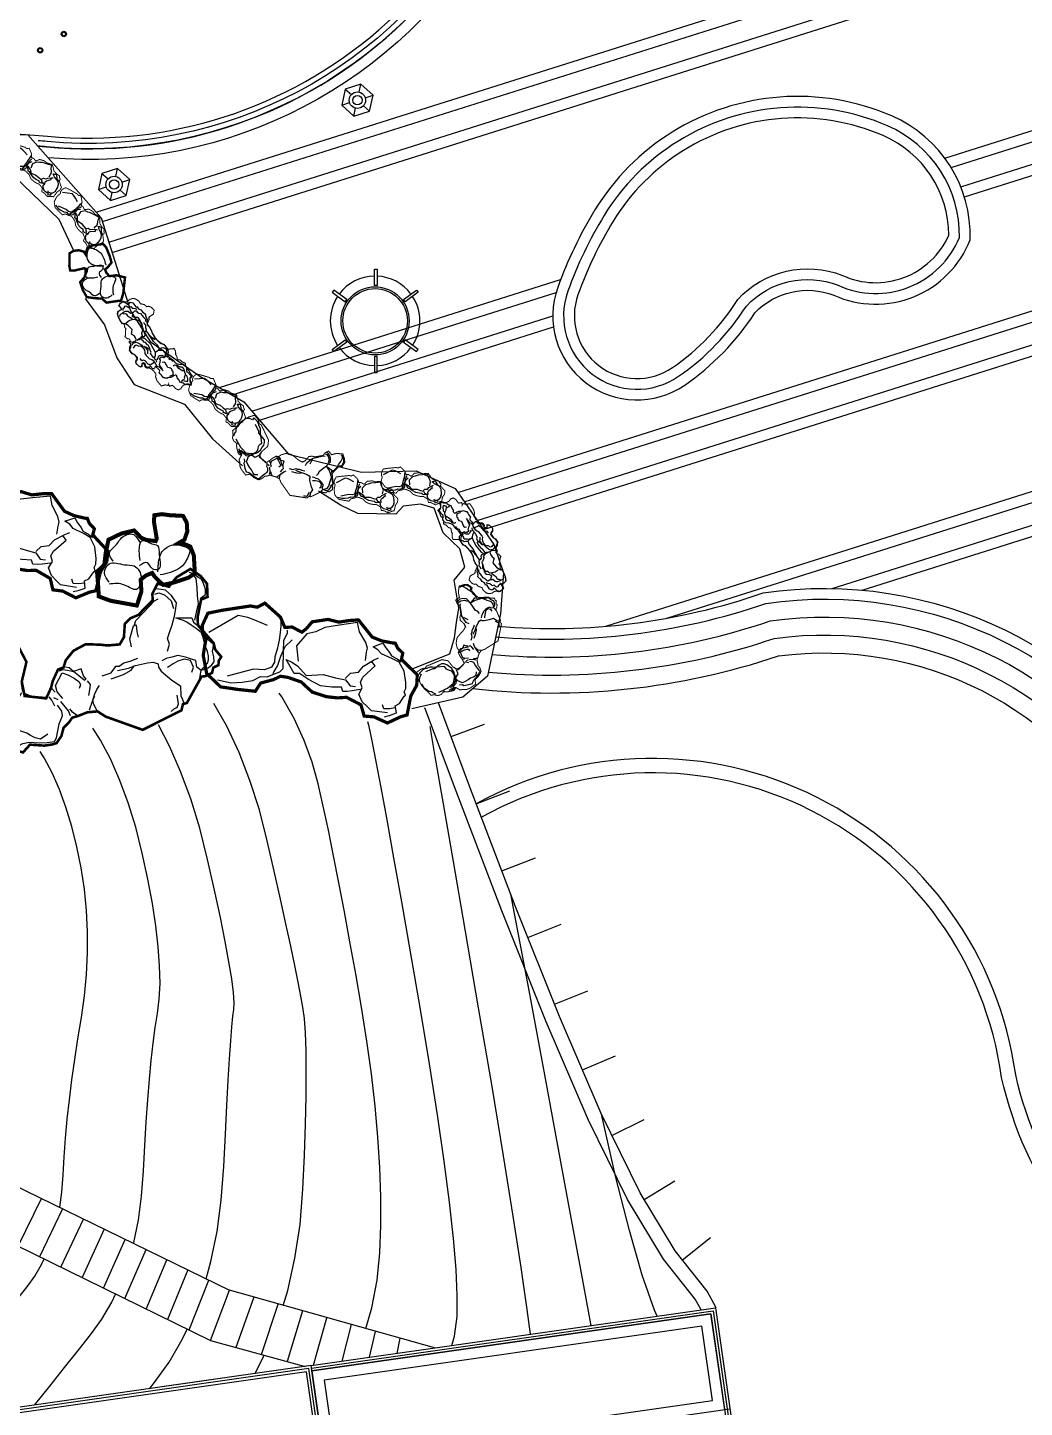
# Model space of a CAD drawing. Extents: x 351134 to 737836, y 2693212 to 3319468.
# Drawn here: x 557830 to 585652, y 2821894 to 2860390 of the extents above; entities that cross this region are included whole.
import ezdxf

# ---------------------------------------------------------------- set-up
doc = ezdxf.new("R2010")
doc.units = 0
doc.linetypes.add('0', pattern=[1, 1])
for name, color, linetype in [('00景观层', 10, 'CONTINUOUS'), ('01佛教小品', 2, 'CONTINUOUS'), ('01小品', 2, 'CONTINUOUS'), ('DGX', 8, 'CONTINUOUS'), ('地类界', 2, '0'), ('房屋2', 8, '0'), ('石头', 4, 'CONTINUOUS')]:
    doc.layers.add(name, color=color, linetype=linetype)
doc.linetypes.add('FENCELINE2', pattern='A,6.35,-2.54,[132,ltypeshp.shx,S=2.54,R=0,X=-2.54,Y=0],-2.54,25.4', length=36.83)

# ---------------------------------------------------------------- blocks, each defined once
blk = doc.blocks.new('A$C3C1B16A1')
at = {"layer": '石头', "linetype": 'Continuous', "const_width": 90}
blk.add_lwpolyline([(1427, 1117), (1342, 1033), (1237, 844), (1279, 802), (1658, 718), (1784, 655), (1742, 487), (1658, 340), (1532, 67), (1363, 46), (1174, 109), (1027, 235), (1006, 382), (943, 277), (837, 172), (627, 172), (248, 298), (206, 466), (227, 802), (269, 1054), (501, 1159), (606, 1180), (606, 1327), (564, 1475), (311, 1559), (59, 1769), (375, 2273), (564, 2483), (816, 2399), (1090, 2315), (1174, 2105), (1406, 1979), (1658, 1811), (1679, 1496), (1637, 1201)], close=True, dxfattribs=at)
at = {"layer": '石头', "linetype": 'Continuous'}
for points in [[(774, 2147), (1006, 2168), (1153, 2000), (1006, 1685), (901, 1496), (585, 1454), (396, 1643), (585, 1853), (732, 2168)], [(1174, 1895), (1384, 1895), (1490, 1685), (1574, 1559), (1553, 1243), (1427, 1201), (1321, 1180)], [(964, 1327), (1174, 1264), (1363, 1117), (1216, 949), (1132, 844), (922, 886), (627, 1033), (690, 1138), (858, 1201), (858, 1391)], [(585, 1054), (880, 886), (985, 760), (1006, 487), (922, 340), (774, 214), (648, 298), (543, 424), (480, 571), (501, 1033)]]:
    blk.add_spline(points, degree=3, dxfattribs=at)
blk = doc.blocks.new('石6')
at = {"layer": '石头', "linetype": 'Continuous'}
for p, q in [((-651, 590), (-719, 577)), ((-719, 577), (-719, 543)), ((-719, 543), (-719, 509)), ((-712, 529), (-664, 529)), ((-664, 529), (-610, 522)), ((-603, 597), (-651, 590)), ((-637, 563), (-494, 522)), ((-610, 522), (-603, 482)), ((-494, 522), (-460, 482)), ((-821, 393), (-841, 366)), ((-814, 434), (-828, 427)), ((-828, 427), (-821, 393)), ((-760, 495), (-814, 434)), ((-719, 509), (-760, 495)), ((-460, 482), (-419, 427)), ((-419, 427), (-399, 352)), ((-841, 366), (-848, 312)), ((-848, 312), (-848, 203)), ((-399, 352), (-440, 298)), ((-440, 298), (-433, 243)), ((-419, 312), (-344, 312)), ((-331, 264), (-378, 277)), ((-344, 312), (-296, 312)), ((-296, 203), (-331, 264)), ((-296, 312), (-256, 305)), ((-256, 305), (-249, 264)), ((-249, 264), (-160, 250)), ((-848, 203), (-814, 114)), ((-460, 203), (-589, 114)), ((-426, 148), (-480, 101)), ((-433, 243), (-460, 203)), ((-351, 148), (-426, 148)), ((-296, 189), (-351, 148)), ((-208, 169), (-296, 203)), ((-99, 121), (-208, 169)), ((-160, 250), (-58, 223)), ((-58, 223), (44, 148)), ((44, 148), (119, 80)), ((-800, 80), (-835, 114)), ((-814, 114), (-760, 73)), ((-753, 46), (-800, 80)), ((-760, 73), (-664, 12)), ((-739, 12), (-753, 46)), ((-712, -35), (-739, 12)), ((-664, 12), (-637, -29)), ((-583, 60), (-630, 46)), ((-589, 114), (-562, 67)), ((-480, 101), (-583, 60)), ((-508, 51), (-528, -24)), ((58, 107), (-99, 121)), ((126, 5), (58, 107)), ((119, 80), (167, 73)), ((173, -35), (126, 5)), ((167, 73), (221, -69)), ((262, 10), (235, -146)), ((296, 37), (262, 10)), ((364, 51), (296, 37)), ((310, -24), (350, 24)), ((350, 24), (364, 44)), ((419, 65), (364, 51)), ((480, 51), (419, 65)), ((555, 78), (480, 51)), ((534, -24), (786, 3)), ((657, 78), (555, 78)), ((759, 71), (657, 78)), ((882, 24), (759, 71)), ((-692, -83), (-712, -35)), ((-651, -76), (-692, -83)), ((-596, -63), (-651, -76)), ((-637, -29), (-596, -63)), ((-528, -24), (-542, -58)), ((-542, -58), (-535, -112)), ((-535, -112), (-494, -221)), ((105, -180), (112, -37)), ((221, -69), (173, -35)), ((214, -187), (269, -105)), ((269, -105), (310, -24)), ((316, -112), (282, -187)), ((330, -58), (316, -112)), ((364, -17), (330, -58)), ((364, -17), (439, -3)), ((439, -3), (534, -24)), ((-494, -221), (-487, -309)), ((-4, -275), (105, -180)), ((139, -241), (214, -187)), ((214, -248), (173, -309)), ((235, -146), (214, -248)), ((255, -255), (235, -323)), ((282, -187), (255, -255)), ((-487, -309), (-317, -309)), ((-317, -309), (-181, -309)), ((-181, -309), (-92, -282)), ((-92, -282), (-4, -275)), ((173, -309), (167, -337)), ((221, -384), (214, -432)), ((235, -323), (221, -384)), ((344, -405), (453, -473)), ((453, -473), (514, -507)), ((514, -507), (602, -541)), ((602, -541), (895, -425))]:
    blk.add_line(p, q, dxfattribs=at)
at = {"layer": '石头', "const_width": 30}
blk.add_lwpolyline([(-964, 257), (-944, 352), (-875, 441), (-814, 611), (-753, 618), (-622, 657), (-507, 582), (-418, 561), (-404, 453), (-282, 364), (-200, 357), (-98, 330), (25, 269), (59, 228), (113, 160), (229, 99), (297, 78), (365, 99), (488, 113), (549, 181), (706, 140), (862, 92), (971, -49), (978, -223), (929, -371), (952, -413), (945, -498), (876, -603), (740, -610), (665, -610), (474, -610), (413, -589), (338, -616), (215, -467), (188, -365), (120, -358), (38, -297), (-9, -324), (-71, -378), (-221, -378), (-316, -338), (-418, -338), (-500, -331), (-547, -249), (-602, -154), (-684, -106), (-779, -72), (-806, -66), (-820, -18), (-861, 36), (-840, 91)], close=True, dxfattribs=at)
blk = doc.blocks.new('石5')
at = {"layer": '石头', "linetype": 'Continuous'}
for p, q in [((535, 972), (426, 945)), ((603, 1013), (535, 972)), ((637, 1047), (603, 1013)), ((739, 1013), (637, 1047)), ((882, 952), (739, 1013)), ((263, 870), (256, 823)), ((256, 823), (276, 659)), ((338, 911), (263, 870)), ((426, 945), (338, 911)), ((365, 816), (426, 897)), ((426, 897), (487, 904)), ((487, 904), (549, 897)), ((549, 897), (596, 884)), ((596, 884), (685, 884)), ((685, 884), (780, 877)), ((780, 877), (876, 857)), ((876, 857), (910, 802)), ((896, 911), (882, 952)), ((978, 870), (896, 911)), ((910, 802), (951, 748)), ((1141, 802), (1025, 775)), ((1148, 870), (1114, 850)), ((1168, 843), (1141, 802)), ((1216, 877), (1148, 870)), ((1311, 836), (1168, 843)), ((1271, 877), (1216, 877)), ((276, 659), (269, 557)), ((944, 646), (916, 619)), ((964, 647), (937, 579)), ((957, 727), (944, 700)), ((964, 680), (944, 646)), ((951, 748), (957, 727)), ((985, 734), (964, 707)), ((964, 707), (964, 680)), ((998, 688), (964, 647)), ((1087, 729), (978, 613)), ((1025, 775), (985, 734)), ((1039, 729), (998, 688)), ((1100, 763), (1039, 729)), ((1107, 729), (1087, 729)), ((1236, 797), (1100, 763)), ((1230, 743), (1107, 729)), ((1318, 756), (1230, 743)), ((1393, 749), (1318, 756)), ((1468, 736), (1393, 749)), ((1591, 722), (1468, 736)), ((1700, 722), (1754, 627)), ((99, 503), (174, 483)), ((174, 483), (215, 455)), ((181, 530), (222, 483)), ((222, 483), (344, 408)), ((269, 557), (297, 510)), ((297, 510), (365, 462)), ((392, 483), (446, 428)), ((828, 578), (807, 455)), ((862, 591), (828, 578)), ((916, 619), (862, 591)), ((923, 532), (903, 471)), ((937, 579), (923, 532)), ((978, 613), (937, 552)), ((937, 552), (937, 464)), ((1754, 627), (1761, 593)), ((1761, 593), (1822, 539)), ((1822, 539), (1863, 450)), ((-99, 379), (-31, 318)), ((-4, 393), (-4, 284)), ((331, 367), (419, 313)), ((378, 401), (433, 394)), ((440, 326), (501, 292)), ((446, 428), (487, 401)), ((522, 418), (692, 460)), ((692, 460), (781, 453)), ((781, 453), (808, 426)), ((808, 426), (842, 358)), ((903, 471), (903, 423)), ((903, 423), (903, 341)), ((903, 341), (930, 267)), ((937, 464), (944, 409)), ((944, 409), (978, 362)), ((978, 362), (1018, 321)), ((1018, 321), (1039, 280)), ((1863, 450), (1890, 389)), ((1890, 389), (1870, 253)), ((-31, 318), (-4, 270)), ((-4, 270), (-11, 223)), ((-4, 196), (-11, 141)), ((-4, 284), (-4, 250)), ((-4, 250), (-4, 196)), ((57, 236), (71, 148)), ((188, 149), (188, 197)), ((419, 313), (460, 251)), ((446, 170), (433, 88)), ((460, 251), (446, 170)), ((930, 267), (964, 178)), ((964, 178), (1012, 110)), ((1039, 280), (1046, 246)), ((1046, 246), (1046, 185)), ((1046, 185), (1243, 83)), ((-936, 59), (-963, 38)), ((-963, 38), (-963, -9)), ((-909, 106), (-936, 59)), ((-11, 141), (-24, 87)), ((71, 148), (78, 107)), ((78, 107), (125, 80)), ((166, 87), (146, 66)), ((146, 66), (187, 39)), ((166, 87), (241, 59)), ((187, 39), (241, -29)), ((215, 122), (188, 149)), ((283, 102), (215, 122)), ((241, 59), (309, 32)), ((241, -29), (316, 32)), ((365, 88), (283, 102)), ((309, 32), (384, 39)), ((316, 32), (377, 5)), ((433, 88), (365, 88)), ((377, 5), (418, 12)), ((384, 39), (439, 53)), ((439, 53), (473, 80)), ((1012, 110), (1080, 69)), ((1080, 69), (1155, 69)), ((1155, 69), (1332, 83)), ((1243, 83), (1291, 56)), ((1291, 56), (1352, 8)), ((1332, 83), (1373, 56)), ((1352, 8), (1407, -26)), ((1373, 56), (1591, 15)), ((1747, 8), (1836, 56)), ((1774, -53), (1747, 8)), ((1836, 56), (1870, 103)), ((1870, 103), (1890, 144)), ((-991, -71), (-1011, -43)), ((-957, -105), (-991, -71)), ((-963, -9), (-916, -98)), ((-916, -213), (-957, -105)), ((-248, -125), (-316, -200)), ((-167, -145), (-276, -213)), ((-126, -30), (-248, -125)), ((-105, -98), (-126, -166)), ((-17, -30), (-105, -98)), ((1407, -26), (1522, -53)), ((1522, -53), (1570, -74)), ((1570, -74), (1631, -80)), ((1631, -80), (1679, -74)), ((1679, -74), (1774, -53)), ((-800, -241), (-916, -213)), ((-650, -302), (-800, -241)), ((-603, -336), (-650, -302)), ((-344, -268), (-466, -343)), ((-276, -213), (-344, -268)), ((-269, -295), (-344, -356)), ((-316, -200), (-330, -261)), ((-207, -254), (-269, -295)), ((-167, -200), (-207, -254)), ((-133, -186), (-167, -200)), ((-126, -166), (-133, -186)), ((-1101, -473), (-1155, -514)), ((-1087, -460), (-1128, -562)), ((-1105, -346), (-1087, -460)), ((-1087, -460), (-1026, -480)), ((-1026, -480), (-992, -548)), ((-992, -405), (-992, -467)), ((-992, -467), (-931, -528)), ((-856, -521), (-794, -473)), ((-794, -473), (-754, -426)), ((-754, -426), (-720, -385)), ((-720, -385), (-706, -365)), ((-713, -494), (-658, -460)), ((-658, -460), (-617, -419)), ((-589, -370), (-603, -336)), ((-528, -370), (-589, -370)), ((-466, -343), (-528, -370)), ((-229, -460), (-182, -541)), ((-112, -536), (-92, -441)), ((-1183, -562), (-1196, -603)), ((-1196, -603), (-1176, -657)), ((-1155, -514), (-1183, -562)), ((-1128, -562), (-1128, -603)), ((-1128, -603), (-1115, -643)), ((-992, -548), (-951, -548)), ((-951, -548), (-863, -548)), ((-931, -528), (-856, -521)), ((-863, -548), (-774, -535)), ((-774, -535), (-713, -494)), ((-645, -548), (-638, -630)), ((-638, -630), (-597, -684)), ((-236, -643), (-270, -589)), ((-182, -541), (-175, -698)), ((-1141, -753), (-1223, -713)), ((-1176, -657), (-1142, -711)), ((-1142, -711), (-1135, -739)), ((-1121, -808), (-1141, -753)), ((-1121, -793), (-1135, -739)), ((-1040, -827), (-1121, -793)), ((-1115, -643), (-1087, -691)), ((-1087, -691), (-1040, -745)), ((-1040, -745), (-992, -820)), ((-597, -684), (-597, -759)), ((-597, -759), (-597, -854)), ((-202, -718), (-236, -643)), ((-182, -766), (-236, -888)), ((-175, -698), (-202, -718)), ((-182, -711), (-182, -766)), ((-924, -909), (-1040, -827)), ((-992, -820), (-951, -875)), ((-951, -875), (-876, -902)), ((-863, -949), (-924, -909)), ((-876, -902), (-808, -922)), ((-822, -963), (-863, -949)), ((-808, -922), (-747, -936)), ((-747, -936), (-706, -943)), ((-706, -943), (-651, -943)), ((-611, -943), (-706, -977)), ((-651, -943), (-611, -943)), ((-597, -854), (-590, -956)), ((-590, -956), (-577, -1045)), ((-236, -888), (-311, -1051)), ((-829, -990), (-815, -1099)), ((-788, -1004), (-822, -963)), ((-815, -1099), (-808, -1181)), ((-706, -977), (-788, -1004)), ((-577, -1045), (-563, -1113)), ((-563, -1113), (-481, -1174)), ((-495, -1113), (-549, -1038)), ((-399, -1154), (-495, -1113)), ((-311, -1051), (-345, -1085)), ((-808, -1249), (-849, -1310)), ((-808, -1181), (-767, -1269)), ((-767, -1269), (-733, -1358)), ((-481, -1174), (-393, -1208)), ((-331, -1154), (-399, -1154)), ((-393, -1208), (-345, -1201)), ((-345, -1201), (-284, -1188)), ((-291, -1126), (-331, -1154)), ((-849, -1310), (-829, -1371)), ((-829, -1371), (-788, -1426)), ((-788, -1426), (-747, -1466)), ((-733, -1358), (-686, -1453)), ((-747, -1466), (-706, -1473)), ((-706, -1473), (-645, -1494)), ((-686, -1453), (-638, -1487)), ((-645, -1494), (-590, -1494))]:
    blk.add_line(p, q, dxfattribs=at)
at = {"layer": '石头', "const_width": 30}
blk.add_lwpolyline([(-262, -1121), (-282, -1253), (-418, -1260), (-467, -1393), (-589, -1537), (-728, -1497), (-827, -1436), (-882, -1293), (-821, -1238), (-849, -1030), (-882, -946), (-1121, -808), (-1163, -742), (-1257, -685), (-1244, -631), (-1257, -583), (-1210, -536), (-1216, -474), (-1155, -413), (-1114, -393), (-1051, -48), (-1012, -22), (-1019, 53), (-665, 413), (-208, 406), (-99, 379), (10, 427), (99, 503), (157, 543), (173, 603), (214, 685), (207, 787), (234, 882), (275, 912), (359, 955), (520, 998), (569, 1110), (780, 1117), (869, 1096), (971, 1028), (1046, 1001), (1100, 879), (1196, 919), (1339, 865), (1441, 811), (1448, 777), (1574, 811), (1666, 790), (1740, 715), (1836, 661), (1848, 552), (1884, 442), (1904, 307), (1897, 178), (1884, 47), (1823, -118), (1674, -127), (1587, -108), (1570, -74), (1482, -111), (1180, -56), (999, -23), (869, 100), (847, 334), (762, 482), (515, 428), (501, 292), (508, 214), (493, 66), (440, 24), (442, -66), (393, -199), (283, -316), (123, -365), (38, -384), (-92, -441), (-112, -536), (-72, -686), (-112, -768), (-187, -836), (-291, -1051), (-262, -1121)], close=True, dxfattribs=at)
blk = doc.blocks.new('gergerg')
at = {"layer": '00景观层', "color": 250, "const_width": 100, "elevation": 0}
blk.add_lwpolyline([(1456201, 2311142), (1455928, 2311227), (1455612, 2311253), (1455569, 2311479), (1455589, 2311589), (1455439, 2311749), (1455279, 2311839), (1455139, 2311819), (1455069, 2311929), (1455229, 2312069), (1455319, 2312129), (1455479, 2312269), (1455534, 2312408), (1455570, 2312595), (1455490, 2312857), (1455579, 2313110), (1455853, 2313205), (1456087, 2313185), (1456258, 2313205), (1456355, 2313382), (1456369, 2313444), (1456515, 2313433), (1456587, 2313377), (1456536, 2313483), (1456606, 2313562), (1456747, 2313648), (1456935, 2313992), (1457570, 2313945), (1457923, 2313789), (1458096, 2313571), (1458327, 2313557), (1458452, 2313529), (1458542, 2313566), (1458648, 2313559), (1458822, 2313615), (1458951, 2313658), (1459040, 2313798), (1459161, 2313853), (1459367, 2313830), (1459409, 2313729), (1459563, 2313757), (1459628, 2313828), (1459631, 2313917), (1459589, 2313979), (1459499, 2314069), (1459569, 2314189), (1459789, 2314229), (1459969, 2314249), (1460199, 2314189), (1460309, 2314009), (1460289, 2313869), (1460399, 2313759), (1460719, 2313759), (1460869, 2313799), (1461079, 2313849), (1461349, 2313799), (1461569, 2313669), (1461639, 2313489), (1461749, 2313329), (1461979, 2313329), (1461959, 2313189), (1462017, 2313127), (1462017, 2313127), (1462085, 2313127), (1462178, 2313133), (1462315, 2313245), (1462594, 2313257), (1462650, 2313140), (1462749, 2313034), (1462858, 2312927), (1462985, 2312810), (1463030, 2312687), (1463157, 2312687), (1463265, 2312672), (1463339, 2312579), (1463442, 2312530), (1463511, 2312535), (1463629, 2312539), (1463669, 2312599), (1463979, 2312529), (1464139, 2312499), (1464329, 2312429), (1464479, 2312359), (1464599, 2312269), (1464689, 2312129), (1464709, 2311939), (1464619, 2311759), (1464669, 2311689), (1464789, 2311669), (1465069, 2311659), (1465159, 2311449), (1465099, 2311339), (1465079, 2311199), (1465069, 2311099), (1464919, 2311019), (1464822, 2310896), (1464787, 2310756), (1464780, 2310539), (1464632, 2310259), (1464429, 2310119), (1464058, 2310042), (1463799, 2310105), (1463498, 2309902), (1463203, 2309874), (1463105, 2309713), (1462867, 2309608), (1462496, 2309587), (1462265, 2309902), (1462349, 2310392), (1462180, 2310553), (1462029, 2310909), (1461959, 2310969), (1461819, 2310969), (1461619, 2310979), (1461459, 2311029), (1461189, 2311129), (1460969, 2311229), (1460819, 2311279), (1460589, 2311349), (1460369, 2311349), (1460259, 2311309), (1460059, 2311289), (1459819, 2311249), (1459629, 2311189), (1459429, 2311149), (1459149, 2311209), (1458943, 2311139), (1458614, 2310722), (1458373, 2310791), (1458201, 2310928), (1458107, 2311027), (1457991, 2311023), (1457844, 2311097), (1457747, 2311166), (1457624, 2311182), (1457465, 2311054), (1457299, 2311043), (1457167, 2311035), (1456931, 2310915), (1456796, 2311008), (1456769, 2311079), (1456579, 2311089), (1456449, 2311169), (1456341, 2311176), (1456171, 2311117)], dxfattribs=at)
at = {"layer": '00景观层', "color": 250}
blk.add_lwpolyline([(1456605, 2311073), (1456331, 2311340, 0.3713949), (1456185, 2311349, -0.254514), (1456010, 2311323, 0.1084894), (1455889, 2311339, -0.1084894), (1455686, 2311365, -0.5122153), (1455642, 2311518, 0.1986585), (1455355, 2311752, 0.0431955), (1455227, 2311778, -0.8400875), (1455216, 2311983, 0.1280811), (1455498, 2312285, -0.4482539), (1455615, 2312313, 0.1005322), (1455985, 2312479, 0.0562248), (1456359, 2312410, -0.1486816), (1456563, 2312332, 0.5937566), (1456794, 2312433, -0.0566769), (1456873, 2312765, 0.0475555), (1456886, 2312816, 0.2635448), (1457068, 2313134, 0.0687372), (1457338, 2313324, 0.0366568), (1457978, 2313269, 0.3376056), (1458122, 2313089, 0.0332162), (1458643, 2313111, -0.1515589), (1458567, 2313377, -0.3257312), (1458618, 2313444, -0.1492797), (1458889, 2313442, -0.0784856), (1459047, 2313698, -0.3319446), (1459262, 2313746, 0.0099395), (1459482, 2313653), (1459672, 2313718), (1459698, 2313871), (1459469, 2314077), (1459711, 2314229), (1459885, 2314239, -0.3191407), (1460228, 2314082), (1460253, 2313882), (1460530, 2313801), (1460799, 2313787), (1460986, 2313881), (1461388, 2313834), (1461510, 2313550, 0.4477972), (1461912, 2313358), (1461941, 2313228), (1461712, 2313074, 0.065249), (1461611, 2312706), (1461752, 2312667), (1461892, 2312628, 0.1886486), (1462328, 2312671), (1462429, 2312509), (1462594, 2312316), (1462809, 2312314), (1463124, 2312322), (1463482, 2312432), (1463608, 2312590), (1463967, 2312539, -0.062162), (1464630, 2312276, -0.2386873), (1464678, 2311841, -0.1190424), (1464627, 2311764), (1464742, 2311687), (1465047, 2311679), (1465111, 2311458), (1465110, 2311223), (1464904, 2311046), (1464501, 2310978), (1464568, 2310690), (1464340, 2310550), (1463882, 2310618), (1463811, 2310517), (1463594, 2310569), (1463363, 2310468), (1463137, 2310485), (1462773, 2310421), (1462646, 2310550), (1462340, 2310654), (1462169, 2310862), (1461951, 2310989), (1461650, 2310991), (1461276, 2311092), (1461056, 2311208), (1460621, 2311310), (1460130, 2311319), (1459785, 2311261), (1459628, 2311185), (1459590, 2311134), (1458964, 2311204), (1458734, 2311395), (1458709, 2311600), (1458322, 2311603), (1457961, 2311532), (1457480, 2311558), (1457171, 2311342), (1456951, 2311101)], format="xyb", close=True, dxfattribs=at)
for points in [[(1458866, 2312936), (1459006, 2312970), (1458985, 2313085), (1459022, 2313297), (1459043, 2313435), (1459134, 2313392), (1459242, 2313459), (1459677, 2313457), (1459838, 2313555), (1459873, 2313684), (1460149, 2313652)], [(1456007, 2312329), (1455967, 2312295), (1455924, 2312235), (1455956, 2312158), (1455935, 2312059), (1455916, 2311973), (1455950, 2311920), (1456032, 2311850), (1456078, 2311797), (1456110, 2311731), (1456152, 2311628), (1456212, 2311585), (1456297, 2311553), (1456393, 2311496), (1456547, 2311534), (1456615, 2311604), (1456976, 2311683), (1457338, 2311667)], [(1457070, 2312776), (1457041, 2312729), (1457009, 2312643), (1456965, 2312559), (1456953, 2312409), (1457027, 2312391), (1457095, 2312298), (1457181, 2312278), (1457256, 2312272)], [(1457222, 2312311), (1457292, 2312255), (1457427, 2312219), (1457541, 2312235), (1457739, 2312370), (1458230, 2312256), (1458357, 2312283), (1458457, 2312438)], [(1461243, 2313430), (1461335, 2313166), (1461313, 2313024), (1461070, 2312940), (1460955, 2312775), (1460585, 2312783), (1460423, 2312817), (1460257, 2312922), (1460161, 2313012), (1459948, 2313050), (1459763, 2313044), (1459515, 2313032), (1459322, 2312935), (1459062, 2312894), (1458880, 2312939), (1458779, 2312957), (1458557, 2313006), (1458346, 2312897), (1457837, 2312900)], [(1457998, 2312837), (1457998, 2312837), (1457998, 2312837), (1458295, 2312785), (1458481, 2312759), (1458594, 2312605), (1458589, 2312544), (1458750, 2312367), (1458812, 2312372), (1458889, 2312304), (1458884, 2312120), (1458807, 2312054), (1458688, 2311981), (1458637, 2311728), (1458490, 2311678), (1458398, 2311696)], [(1458953, 2312597), (1459011, 2312418), (1459092, 2312278), (1459104, 2312164), (1459025, 2312078), (1458956, 2311981), (1458775, 2311913), (1458687, 2311837), (1458651, 2311768)], [(1458722, 2311692), (1458845, 2311505), (1458930, 2311381), (1458993, 2311304), (1459125, 2311283), (1459276, 2311374), (1459392, 2311416), (1459467, 2311575), (1459534, 2311651), (1459593, 2311739), (1459532, 2311878), (1459547, 2312072), (1459571, 2312244), (1459382, 2312454), (1459246, 2312691), (1459060, 2312675), (1458844, 2312805)], [(1459256, 2312666), (1459341, 2312690), (1459494, 2312678), (1459798, 2312623), (1459861, 2312505), (1460102, 2312434), (1460307, 2312496), (1460535, 2312541), (1460535, 2312541), (1460681, 2312604)], [(1461531, 2313316), (1461576, 2313240), (1461613, 2313053), (1461543, 2312945), (1461516, 2312865), (1461335, 2312787), (1461135, 2312731), (1460936, 2312685), (1460771, 2312678), (1460662, 2312604), (1460477, 2312598), (1460171, 2312633), (1460146, 2312706), (1460010, 2312810), (1459984, 2312863)], [(1460142, 2312347), (1460384, 2312276), (1460535, 2312244), (1460579, 2312281), (1460865, 2312259), (1460934, 2312346), (1461168, 2312317), (1461414, 2312308), (1461456, 2312448), (1461464, 2312550)], [(1461583, 2312670), (1461550, 2312412), (1461509, 2312292), (1461526, 2312116), (1461576, 2311969), (1461678, 2311950), (1461746, 2311904), (1461901, 2311622)], [(1464269, 2312312), (1464367, 2312170), (1464371, 2312060), (1464324, 2311930), (1464196, 2311855), (1464128, 2311763), (1464051, 2311720), (1463823, 2311762), (1463735, 2311733), (1463635, 2311704), (1463313, 2311605)], [(1455830, 2312155), (1455789, 2312108), (1455669, 2312030), (1455602, 2311972), (1455549, 2311939), (1455594, 2311873), (1455664, 2311804), (1455722, 2311737), (1455808, 2311718), (1455903, 2311647), (1455977, 2311629), (1456053, 2311636), (1456105, 2311657)], [(1456444, 2311470), (1456632, 2311368), (1456791, 2311348), (1456865, 2311389), (1456983, 2311518), (1457181, 2311607), (1457296, 2311604), (1457466, 2311736), (1457495, 2311861), (1457520, 2311906)], [(1457783, 2311654), (1457856, 2311623), (1457945, 2311629), (1458010, 2311661), (1458098, 2311667), (1458199, 2311734), (1458324, 2311739)], [(1459532, 2311986), (1459502, 2311876), (1459402, 2311771), (1459334, 2311694), (1459221, 2311569), (1459022, 2311647), (1458969, 2311616), (1458842, 2311589), (1458821, 2311741), (1458685, 2311767)], [(1459559, 2312218), (1459915, 2312127), (1460419, 2312025), (1461135, 2312056), (1461524, 2312238)], [(1459582, 2311717), (1459888, 2311630), (1460415, 2311651), (1461328, 2311491), (1461638, 2311466)], [(1460450, 2311461), (1460742, 2311512), (1460928, 2311498), (1461142, 2311518)], [(1461515, 2312107), (1461373, 2311995), (1461347, 2311935), (1461409, 2311807), (1461587, 2311721), (1461633, 2311522), (1461645, 2311408), (1461840, 2311280), (1462013, 2311123), (1462127, 2311134), (1462329, 2311087)], [(1463431, 2312297), (1463391, 2311950), (1463269, 2311682), (1463156, 2311496), (1463081, 2311465), (1462943, 2311427), (1462811, 2311292), (1462483, 2311318), (1462309, 2311429), (1462192, 2311487), (1462071, 2311509), (1461872, 2311610)], [(1462090, 2311483), (1462152, 2311429), (1462293, 2311336), (1462386, 2311262), (1462484, 2311254), (1462678, 2311206), (1462907, 2311172), (1463073, 2311191), (1463252, 2311375), (1463399, 2311477)], [(1463399, 2311477), (1463482, 2311446), (1463580, 2311304), (1463683, 2311211), (1463674, 2310943), (1463620, 2310886), (1463545, 2310856), (1463447, 2310851), (1463273, 2310816), (1463133, 2310742), (1462756, 2310760), (1462451, 2310759), (1462278, 2310902)], [(1464466, 2311704), (1464588, 2311579), (1464579, 2311465), (1464615, 2311297), (1464575, 2311201), (1464473, 2311160), (1464305, 2311124), (1464224, 2310933), (1464142, 2310939), (1463974, 2310903), (1463812, 2310735), (1463648, 2310748)], [(1464334, 2311890), (1464334, 2311890), (1464334, 2311890), (1464298, 2311671), (1464258, 2311576), (1464168, 2311484), (1464096, 2311407), (1463814, 2311380), (1463778, 2311350), (1463774, 2311301), (1463765, 2311186), (1463662, 2311128)]]:
    blk.add_lwpolyline(points, dxfattribs=at)

msp = doc.modelspace()

# ---------------------------------------------------------------- linework, layer by layer
at = {"layer": '00景观层', "color": 250, "linetype": 'Continuous'}
for p, q in [((567085, 2858588), (567135, 2858815)), ((567085, 2858588), (567135, 2858815)), ((566696, 2858676), (566867, 2858519)), ((566696, 2858676), (566867, 2858519)), ((567254, 2858434), (567475, 2858504)), ((567254, 2858434), (567475, 2858504)), ((566596, 2858226), (566817, 2858296)), ((566596, 2858226), (566817, 2858296)), ((566936, 2857915), (566986, 2858141)), ((566936, 2857915), (566986, 2858141)), ((567205, 2858210), (567375, 2858054)), ((567205, 2858210), (567375, 2858054)), ((560293, 2856236), (560343, 2856463)), ((560293, 2856236), (560343, 2856463)), ((559904, 2856324), (560075, 2856167)), ((559904, 2856324), (560075, 2856167)), ((560462, 2856082), (560683, 2856152)), ((560462, 2856082), (560683, 2856152)), ((559805, 2855874), (560025, 2855944)), ((559805, 2855874), (560025, 2855944)), ((560145, 2855563), (560194, 2855789)), ((560145, 2855563), (560194, 2855789)), ((560413, 2855858), (560584, 2855702)), ((560413, 2855858), (560584, 2855702))]:
    msp.add_line(p, q, dxfattribs=at)
at = {"layer": '00景观层', "color": 1, "linetype": '0'}
for p, q in [((569648, 2840608, -189528), (570585, 2840959, -189528)), ((569648, 2840608, -189528), (570585, 2840959, -189528)), ((569648, 2840608, -189528), (570585, 2840959, -189528)), ((569648, 2840608, -189528), (570585, 2840959, -189528)), ((570353, 2838737, -189528), (571287, 2839094, -189528)), ((570353, 2838737, -189528), (571287, 2839094, -189528)), ((570353, 2838737, -189528), (571287, 2839094, -189528)), ((570353, 2838737, -189528), (571287, 2839094, -189528)), ((571068, 2836868, -189528), (572002, 2837226, -189528)), ((571068, 2836868, -189528), (572002, 2837226, -189528)), ((571068, 2836868, -189528), (572002, 2837226, -189528)), ((571068, 2836868, -189528), (572002, 2837226, -189528)), ((571795, 2835005, -189528), (572724, 2835376, -189528)), ((571795, 2835005, -189528), (572724, 2835376, -189528)), ((571795, 2835005, -189528), (572724, 2835376, -189528)), ((571795, 2835005, -189528), (572724, 2835376, -189528)), ((572537, 2833148, -189528), (573465, 2833519, -189528)), ((572537, 2833148, -189528), (573465, 2833519, -189528)), ((572537, 2833148, -189528), (573465, 2833519, -189528)), ((572537, 2833148, -189528), (573465, 2833519, -189528)), ((573319, 2831308, -189528), (574237, 2831703, -189528)), ((573319, 2831308, -189528), (574237, 2831703, -189528)), ((574140, 2829484, -189528), (575038, 2829924, -189528)), ((574140, 2829484, -189528), (575038, 2829924, -189528)), ((575037, 2827697, -189528), (575892, 2828215, -189528)), ((575037, 2827697, -189528), (575892, 2828215, -189528)), ((576105, 2826009, -189528), (576887, 2826633, -189528)), ((576105, 2826009, -189528), (576887, 2826633, -189528))]:
    msp.add_line(p, q, dxfattribs=at)
at = {"layer": '00景观层', "color": 5, "linetype": 'Continuous', "flags": 128}
msp.add_lwpolyline([(556413, 2857422, -0.03152), (558388, 2857362, 0.427757), (571879, 2869071, -0.757242), (584661, 2872023, 0.631619), (595988, 2872412)], format="xyb", dxfattribs=at)
msp.add_lwpolyline([(556413, 2857422, -0.03152), (558388, 2857362, 0.427757), (571879, 2869071, -0.757242), (584661, 2872023, 0.631619), (595988, 2872412)], format="xyb", dxfattribs=at)
at = {"layer": '00景观层', "linetype": 'Continuous', "elevation": 9598, "flags": 128}
msp.add_lwpolyline([(558115, 2857084, -0.003987), (558360, 2857063, 0.427757), (572179, 2869057, -0.757242), (584397, 2871878, 0.641585), (596287, 2872444)], format="xyb", dxfattribs=at)
msp.add_lwpolyline([(558115, 2857084, -0.003987), (558360, 2857063, 0.427757), (572179, 2869057, -0.757242), (584397, 2871878, 0.641585), (596287, 2872444)], format="xyb", dxfattribs=at)
at = {"layer": '00景观层', "color": 7, "flags": 128}
for points in [[(602030, 2823466), (608706, 2829980), (608986, 2829694), (616795, 2837313), (616543, 2837572), (617209, 2842928), (617337, 2842973), (615897, 2846988), (616999, 2847363), (616957, 2847447, 0.029328), (611765, 2865164, 0.18445), (603073, 2872937, 0.122199), (596287, 2872444, -0.20777), (592390, 2868717), (593840, 2864132), (584878, 2861298), (582955, 2867379), (570572, 2863463, -0.296393), (558360, 2857063, 0.003987), (558115, 2857084)], [(602030, 2823466), (608706, 2829980), (608986, 2829694), (616795, 2837313), (616543, 2837572), (617209, 2842928), (617337, 2842973), (615897, 2846988), (616999, 2847363), (616957, 2847447, 0.029328), (611765, 2865164, 0.18445), (603073, 2872937, 0.122199), (596287, 2872444, -0.20777), (592390, 2868717), (593840, 2864132), (584878, 2861298), (582955, 2867379), (570572, 2863463, -0.296393), (558360, 2857063, 0.003987), (558115, 2857084)], [(617349, 2842819), (617529, 2842883), (616090, 2846895), (617208, 2847275), (617100, 2847498, 0.029317), (611903, 2865224, 0.184836), (603113, 2873082, 0.123687), (596175, 2872565, -0.216099), (592203, 2868810), (593652, 2864230), (584976, 2861486), (583053, 2867567), (570470, 2863588, -0.29768), (558374, 2857213, 0.003987), (558127, 2857234)], [(617349, 2842819), (617529, 2842883), (616090, 2846895), (617208, 2847275), (617100, 2847498, 0.029317), (611903, 2865224, 0.184836), (603113, 2873082, 0.123687), (596175, 2872565, -0.216099), (592203, 2868810), (593652, 2864230), (584976, 2861486), (583053, 2867567), (570470, 2863588, -0.29768), (558374, 2857213, 0.003987), (558127, 2857234)]]:
    msp.add_lwpolyline(points, format="xyb", dxfattribs=at)
at = {"layer": '00景观层', "color": 8, "linetype": 'Continuous', "flags": 128}
for points in [[(601948, 2823805), (608712, 2830404), (608991, 2830118), (616371, 2837318), (616227, 2837466), (616934, 2843148), (616953, 2843154), (615511, 2847174), (616625, 2847552, 0.029015), (611490, 2865044, 0.18366), (602993, 2872646, 0.119144), (596511, 2872201, -0.191924), (592755, 2868538), (594211, 2863935), (584677, 2860919), (582752, 2867007), (570775, 2863212, -0.292375), (558404, 2856758)], [(601948, 2823805), (608712, 2830404), (608991, 2830118), (616371, 2837318), (616227, 2837466), (616934, 2843148), (616953, 2843154), (615511, 2847174), (616625, 2847552, 0.029015), (611490, 2865044, 0.18366), (602993, 2872646, 0.119144), (596511, 2872201, -0.191924), (592755, 2868538), (594211, 2863935), (584677, 2860919), (582752, 2867007), (570775, 2863212, -0.292375), (558404, 2856758)], [(570955, 2843689, 0.104737), (578364, 2844618, -0.687201), (588957, 2825880, -0.687201)], [(570955, 2843689, 0.104737), (578364, 2844618, -0.687201), (588957, 2825880, -0.687201)], [(570789, 2842901, 0.105038), (578553, 2843837, -0.693647), (588172, 2826191, -0.693647)], [(570789, 2842901, 0.105038), (578553, 2843837, -0.693647), (588172, 2826191, -0.693647)], [(570686, 2842408, 0.105184), (578669, 2843348, -0.690331), (587824, 2826553, -0.690331)], [(570686, 2842408, 0.105184), (578669, 2843348, -0.690331), (587824, 2826553, -0.690331)], [(606507, 2818734, 0.366421), (598261, 2823286, -0.433307), (585015, 2831101, 0.527743), (570498, 2838359)]]:
    msp.add_lwpolyline(points, format="xyb", dxfattribs=at)
at = {"layer": '00景观层', "color": 250, "linetype": 'Continuous', "flags": 128}
for points in [[(583429, 2856749), (611222, 2865539)], [(583429, 2856749), (611222, 2865539)], [(583604, 2856490), (611370, 2865271)], [(583604, 2856490), (611370, 2865271)], [(583878, 2855947), (611606, 2864717)], [(583878, 2855947), (611606, 2864717)], [(583978, 2855664), (611707, 2864434)], [(583978, 2855664), (611707, 2864434)], [(559748, 2855238), (584044, 2862922)], [(559748, 2855238), (584044, 2862922)], [(559920, 2854978), (584134, 2862636)], [(559920, 2854978), (584134, 2862636)], [(560100, 2854405), (584315, 2862064)], [(560100, 2854405), (584315, 2862064)], [(560191, 2854119), (584405, 2861778)], [(560191, 2854119), (584405, 2861778)], [(569840, 2847417), (612867, 2861025)], [(569840, 2847417), (612867, 2861025)], [(570018, 2847159), (612960, 2860740)], [(570018, 2847159), (612960, 2860740)], [(570376, 2846643), (613144, 2860169)], [(570376, 2846643), (613144, 2860169)], [(570555, 2846385), (613236, 2859883)], [(570555, 2846385), (613236, 2859883)], [(573968, 2843688), (614291, 2856441)], [(573968, 2843688), (614291, 2856441)], [(575674, 2843913), (614375, 2856153)], [(575674, 2843913), (614375, 2856153)], [(580282, 2844741), (614543, 2855577)], [(580282, 2844741), (614543, 2855577)], [(581128, 2844694), (614625, 2855288)], [(581128, 2844694), (614625, 2855288)], [(563186, 2850347), (572708, 2853358)], [(563186, 2850347), (572708, 2853358)], [(563536, 2850143), (572583, 2853004)], [(563536, 2850143), (572583, 2853004)], [(564089, 2849689), (572490, 2852345)], [(564089, 2849689), (572490, 2852345)], [(564300, 2849441), (572510, 2852037)], [(564300, 2849441), (572510, 2852037)]]:
    msp.add_lwpolyline(points, dxfattribs=at)
at = {"layer": '00景观层', "color": 11, "linetype": 'Continuous', "flags": 128}
for points in [[(567475, 2858504), (567135, 2858815), (566696, 2858676), (566596, 2858226), (566936, 2857915), (567375, 2858054)], [(567475, 2858504), (567135, 2858815), (566696, 2858676), (566596, 2858226), (566936, 2857915), (567375, 2858054)], [(560683, 2856152), (560343, 2856463), (559904, 2856324), (559805, 2855874), (560145, 2855563), (560584, 2855702)], [(560683, 2856152), (560343, 2856463), (559904, 2856324), (559805, 2855874), (560145, 2855563), (560584, 2855702)]]:
    msp.add_lwpolyline(points, close=True, dxfattribs=at)
at = {"layer": '00景观层', "color": 250, "linetype": 'Continuous', "flags": 128}
msp.add_lwpolyline([(584138, 2854471, 0.308176), (581947, 2857926, 0.245808), (575816, 2857470, 0.116692), (573664, 2855303, 0.051398), (572627, 2853141, 0.728464), (576170, 2850414, 0.099282), (578128, 2852434, -0.302051), (580337, 2852923, 0.428562)], format="xyb", close=True, dxfattribs=at)
msp.add_lwpolyline([(584138, 2854471, 0.308176), (581947, 2857926, 0.245808), (575816, 2857470, 0.116692), (573664, 2855303, 0.051398), (572627, 2853141, 0.728464), (576170, 2850414, 0.099282), (578128, 2852434, -0.302051), (580337, 2852923, 0.428562)], format="xyb", close=True, dxfattribs=at)
at = {"layer": '00景观层', "color": 2, "linetype": '0'}
msp.add_lwpolyline([(583840, 2854533, 0.303898), (581828, 2857651, 0.245808), (575975, 2857215, 0.116692), (573920, 2855147, 0.051398), (572910, 2853039, 0.728464), (576000, 2850661, 0.100311), (577891, 2852620, -0.306623), (580453, 2853200, 0.42345), (583840, 2854533, 0.399372)], format="xyb", dxfattribs=at)
msp.add_lwpolyline([(583840, 2854533, 0.303898), (581828, 2857651, 0.245808), (575975, 2857215, 0.116692), (573920, 2855147, 0.051398), (572910, 2853039, 0.728464), (576000, 2850661, 0.100311), (577891, 2852620, -0.306623), (580453, 2853200, 0.42345), (583840, 2854533, 0.399372)], format="xyb", dxfattribs=at)
at = {"layer": '00景观层', "color": 8, "linetype": 'Continuous', "flags": 128}
msp.add_lwpolyline([(583540, 2854596, 0.298695), (581709, 2857375, 0.245808), (576133, 2856960, 0.116692), (574176, 2854990, 0.051398), (573192, 2852938, 0.728464), (575830, 2850908, 0.101342), (577653, 2852804, -0.310517), (580570, 2853476, 0.416941)], format="xyb", close=True, dxfattribs=at)
msp.add_lwpolyline([(583540, 2854596, 0.298695), (581709, 2857375, 0.245808), (576133, 2856960, 0.116692), (574176, 2854990, 0.051398), (573192, 2852938, 0.728464), (575830, 2850908, 0.101342), (577653, 2852804, -0.310517), (580570, 2853476, 0.416941)], format="xyb", close=True, dxfattribs=at)
at = {"layer": '00景观层', "color": 7, "flags": 128}
for points in [[(543967, 2848714), (545336, 2851222), (548108, 2853585), (549723, 2855491), (554775, 2857447), (557836, 2857401), (559888, 2855080), (560704, 2852488), (561253, 2851635), (562634, 2850669), (563863, 2849952), (565110, 2848492), (567147, 2847986), (568677, 2848021), (569760, 2847532), (570843, 2845969), (571109, 2845180), (571028, 2844033), (570662, 2842295), (569979, 2841707), (568552, 2841380)], [(543967, 2848714), (545336, 2851222), (548108, 2853585), (549723, 2855491), (554775, 2857447), (557836, 2857401), (559888, 2855080), (560704, 2852488), (561253, 2851635), (562634, 2850669), (563863, 2849952), (565110, 2848492), (567147, 2847986), (568677, 2848021), (569760, 2847532), (570843, 2845969), (571109, 2845180), (571028, 2844033), (570662, 2842295), (569979, 2841707), (568552, 2841380)], [(559113, 2854180), (558711, 2855033), (557464, 2856233), (556727, 2856478), (555696, 2856331), (555067, 2855984), (553912, 2855889), (553185, 2855738), (552890, 2855673)], [(559113, 2854180), (558711, 2855033), (557464, 2856233), (556727, 2856478), (555696, 2856331), (555067, 2855984), (553912, 2855889), (553185, 2855738), (552890, 2855673)], [(565745, 2823061), (577031, 2824674), (579535, 2807152), (584831, 2807909)], [(566743, 2816082), (565767, 2822913), (576904, 2824504), (579408, 2806982)], [(577286, 2821831), (576904, 2824504), (565767, 2822913), (566149, 2820240), (577434, 2821853)], [(566743, 2816082), (565745, 2823061), (532038, 2818244)], [(566594, 2816061), (565618, 2822891), (532059, 2818096)], [(565767, 2822913), (565745, 2823061)]]:
    msp.add_lwpolyline(points, dxfattribs=at)
at = {"layer": '00景观层', "color": 8, "linetype": 'Continuous'}
for points in [[(567510, 2853649), (567587, 2853649), (567587, 2853199), (567510, 2853199)], [(567510, 2853649), (567587, 2853649), (567587, 2853199), (567510, 2853199)], [(566373, 2853068), (566328, 2853005), (566692, 2852742), (566737, 2852805)], [(566373, 2853068), (566328, 2853005), (566692, 2852742), (566737, 2852805)], [(568685, 2853068), (568731, 2853005), (568367, 2852742), (568321, 2852805)], [(568685, 2853068), (568731, 2853005), (568367, 2852742), (568321, 2852805)], [(566373, 2851349), (566328, 2851412), (566692, 2851675), (566737, 2851612)], [(566373, 2851349), (566328, 2851412), (566692, 2851675), (566737, 2851612)], [(568685, 2851349), (568731, 2851412), (568367, 2851675), (568321, 2851612)], [(568685, 2851349), (568731, 2851412), (568367, 2851675), (568321, 2851612)], [(567510, 2850768), (567587, 2850768), (567587, 2851217), (567510, 2851217)], [(567510, 2850768), (567587, 2850768), (567587, 2851217), (567510, 2851217)]]:
    msp.add_lwpolyline(points, close=True, dxfattribs=at)
at = {"layer": '00景观层', "color": 8, "linetype": 'Continuous', "flags": 128}
for points in [[(559439, 2852834), (559980, 2852101), (560321, 2851174), (560801, 2850432), (562211, 2849886), (562994, 2848917), (563830, 2848164)], [(559439, 2852834), (559980, 2852101), (560321, 2851174), (560801, 2850432), (562211, 2849886), (562994, 2848917), (563830, 2848164)], [(568519, 2842478), (569614, 2842921), (569745, 2843368), (569801, 2843792), (569862, 2844190), (569737, 2844970), (570036, 2845338), (569897, 2845851), (569431, 2846291), (569176, 2846982), (568796, 2847096), (568309, 2847040), (568107, 2846816), (567051, 2846834), (566563, 2847063), (565945, 2847459)], [(568519, 2842478), (569614, 2842921), (569745, 2843368), (569801, 2843792), (569862, 2844190), (569737, 2844970), (570036, 2845338), (569897, 2845851), (569431, 2846291), (569176, 2846982), (568796, 2847096), (568309, 2847040), (568107, 2846816), (567051, 2846834), (566563, 2847063), (565945, 2847459)]]:
    msp.add_lwpolyline(points, dxfattribs=at)
at = {"layer": '00景观层', "linetype": 'Continuous', "flags": 128}
for points in [[(570893, 2843394, 0.10486), (578435, 2844325, -0.695912), (588536, 2825848, -0.695912)], [(570893, 2843394, 0.10486), (578435, 2844325, -0.695912), (588536, 2825848, -0.695912)], [(570260, 2841949, 0.109429), (578784, 2842859, -0.685799), (587491, 2826934, -0.685799)], [(570260, 2841949, 0.109429), (578784, 2842859, -0.685799), (587491, 2826934, -0.685799)], [(606912, 2818792, 0.370406), (598165, 2823675, -0.433321), (585409, 2831172, 0.525419), (570353, 2838737)]]:
    msp.add_lwpolyline(points, format="xyb", dxfattribs=at)
at = {"layer": '00景观层', "color": 8, "linetype": 'Continuous', "elevation": 7907, "flags": 128}
msp.add_lwpolyline([(576628, 2824616), (576464, 2824918), (575576, 2826031), (574573, 2827691), (573480, 2829924), (572306, 2832648), (571069, 2835744), (569791, 2839086), (568921, 2841410)], dxfattribs=at)
msp.add_lwpolyline([(576628, 2824616), (576464, 2824918), (575576, 2826031), (574573, 2827691), (573480, 2829924), (572306, 2832648), (571069, 2835744), (569791, 2839086), (568921, 2841410)], dxfattribs=at)
at = {"layer": '00景观层', "color": 1, "linetype": '0', "elevation": 7907}
for points in [[(576799, 2825140), (575905, 2826260), (574925, 2827883), (573843, 2830091), (572675, 2832802), (571442, 2835889), (570165, 2839228), (569295, 2841550)], [(577051, 2824677), (576799, 2825140), (575905, 2826260), (574925, 2827883), (573843, 2830091), (572675, 2832802), (571442, 2835889), (570165, 2839228), (569295, 2841550)], [(576799, 2825140), (575905, 2826260), (574925, 2827883), (573843, 2830091), (572675, 2832802), (571442, 2835889), (570165, 2839228), (569295, 2841550)], [(577051, 2824677), (576799, 2825140), (575905, 2826260), (574925, 2827883), (573843, 2830091), (572675, 2832802), (571442, 2835889), (570165, 2839228), (569295, 2841550)]]:
    msp.add_lwpolyline(points, dxfattribs=at)
at = {"layer": '00景观层', "color": 8, "linetype": '0'}
for points, elevation in [([(554721, 2829424), (563469, 2825161)], 19792), ([(553992, 2828142), (562931, 2823763)], 19815), ([(557567, 2826390), (558220, 2827719)], 18192), ([(558803, 2827435), (558163, 2826098)], 17903), ([(558759, 2825807), (559386, 2827150)], 17652), ([(559969, 2826866), (559355, 2825515)], 17364), ([(559951, 2825223), (560553, 2826582)], 17111), ([(560547, 2824931), (561136, 2826298)], 16840), ([(561143, 2824639), (561719, 2826013)], 16570), ([(562302, 2825729), (561739, 2824347)], 16285), ([(562335, 2824055), (562885, 2825445)], 16029), ([(562931, 2823763), (563469, 2825161)], 15759), ([(569186, 2823553), (563469, 2825161)], 10526), ([(564147, 2824970), (563645, 2823567)], 15419), ([(564358, 2823371), (564826, 2824779)], 15103), ([(565504, 2824588), (565072, 2823175)], 14767), ([(565811, 2823071), (566183, 2824398)], 14448), ([(566861, 2824207), (566601, 2823183)], 14114), ([(562931, 2823763), (565577, 2823037)], 15759), ([(567375, 2823294), (567540, 2824016)], 13792), ([(568218, 2823825), (568133, 2823402)], 13462)]:
    msp.add_lwpolyline(points, dxfattribs=dict(at, elevation=elevation))
at = {"layer": '00景观层', "color": 31, "linetype": 'FENCELINE2', "ltscale": 150, "flags": 128}
for points in [[(565756, 2822987), (576967, 2824589), (579471, 2807067), (584842, 2807835)], [(566669, 2816071), (565682, 2822976), (532049, 2818170)]]:
    msp.add_lwpolyline(points, dxfattribs=at)
at = {"layer": '00景观层', "color": 250, "linetype": 'Continuous', "flags": 128}
msp.add_lwpolyline([(576946, 2822086), (576649, 2824165), (566106, 2822658), (566403, 2820579)], close=True, dxfattribs=at)
at = {"layer": '00景观层', "color": 1, "flags": 128}
msp.add_lwpolyline([(565745, 2823061), (522436, 2816872)], dxfattribs=at)
at = {"layer": '00景观层', "color": 1, "linetype": '0'}
for centre, radius in [((558841, 2860211, -197015), 75), ((558841, 2860211, -197015), 75), ((558841, 2860211, -197015), 50), ((558841, 2860211, -197015), 50), ((558181, 2859758, -197015), 75), ((558181, 2859758, -197015), 75), ((558181, 2859758, -197015), 50), ((558181, 2859758, -197015), 50)]:
    msp.add_circle(centre, radius, dxfattribs=at)
at = {"layer": '00景观层', "color": 2, "linetype": '0'}
for centre, radius in [((558841, 2860211, -197015), 75), ((558841, 2860211, -197015), 75), ((558841, 2860211, -197015), 50), ((558841, 2860211, -197015), 50), ((558181, 2859758, -197015), 75), ((558181, 2859758, -197015), 75), ((558181, 2859758, -197015), 50), ((558181, 2859758, -197015), 50)]:
    msp.add_circle(centre, radius, dxfattribs=at)
at = {"layer": '00景观层', "color": 250, "linetype": 'Continuous'}
for centre, radius in [((567036, 2858365), 229), ((567036, 2858365), 229), ((567036, 2858365), 131), ((567036, 2858365), 131), ((560244, 2856013), 229), ((560244, 2856013), 229), ((560244, 2856013), 131), ((560244, 2856013), 131)]:
    msp.add_circle(centre, radius, dxfattribs=at)
at = {"layer": '00景观层', "color": 8, "linetype": 'Continuous'}
for radius in [950, 950, 900, 900]:
    msp.add_circle((567529, 2852208), radius, dxfattribs=at)
for start, end in [(90.889, 143.2609), (90.889, 143.2609), (36.7391, 87.3323), (36.7391, 87.3323), (146.8176, 213.1824), (146.8176, 213.1824), (326.8176, 33.1824), (326.8176, 33.1824), (216.7391, 269.111), (216.7391, 269.111), (272.6677, 323.2609), (272.6677, 323.2609)]:
    msp.add_arc((567529, 2852208), 1250, start, end, dxfattribs=at)
at = {"layer": '01佛教小品', "color": 2, "linetype": '0'}
for centre, radius in [((558841, 2860211, -197015), 75), ((558841, 2860211, -197015), 50), ((558181, 2859758, -197015), 75), ((558181, 2859758, -197015), 50)]:
    msp.add_circle(centre, radius, dxfattribs=at)
at = {"layer": '01小品', "color": 2, "linetype": '0'}
for centre, radius in [((558841, 2860211, -197015), 75), ((558841, 2860211, -197015), 50), ((558181, 2859758, -197015), 75), ((558181, 2859758, -197015), 50)]:
    msp.add_circle(centre, radius, dxfattribs=at)
at = {"layer": 'DGX', "color": 8, "linetype": 'Continuous'}
for points, elevation in [([(567267, 2824092), (567438, 2824671), (567589, 2825440), (567664, 2826203), (567687, 2826974), (567686, 2827769), (567659, 2828589), (567608, 2829434), (567531, 2830303), (567429, 2831197), (567302, 2832115), (567150, 2833057), (566988, 2833990), (566828, 2834880), (566672, 2835725), (566519, 2836527), (566370, 2837285), (566224, 2837999), (566081, 2838669), (565942, 2839295), (565775, 2839900), (565550, 2840505), (565266, 2841111), (564924, 2841717), (564856, 2841820)], 390000), ([(564961, 2824741), (565089, 2825155), (565293, 2826057), (565434, 2826998), (565512, 2827979), (565554, 2828934), (565584, 2829798), (565602, 2830570), (565609, 2831251), (565603, 2831841), (565586, 2832340), (565557, 2832747), (565516, 2833063), (565460, 2833372), (565384, 2833759), (565289, 2834223), (565174, 2834764), (565040, 2835382), (564886, 2836078), (564713, 2836851), (564521, 2837701), (564298, 2838568), (564035, 2839389), (563731, 2840166), (563387, 2840898), (563030, 2841534)], 391000), ([(569674, 2823623), (569745, 2823883), (569815, 2824427), (569821, 2825013), (569788, 2825741), (569717, 2826608), (569607, 2827616), (569459, 2828764), (569272, 2830053), (569047, 2831482), (568784, 2833051), (568515, 2834608), (568272, 2836000), (568055, 2837227), (567864, 2838290), (567700, 2839187), (567561, 2839919), (567449, 2840487), (567363, 2840889), (567322, 2841018)], 389000), ([(560787, 2826472), (560793, 2826492), (560921, 2827122), (561012, 2827791), (561065, 2828498), (561101, 2829203), (561141, 2829863), (561185, 2830478), (561232, 2831049), (561283, 2831575), (561337, 2832057), (561395, 2832494), (561457, 2832887), (561506, 2833281), (561526, 2833722), (561516, 2834210), (561478, 2834745), (561410, 2835328), (561313, 2835957), (561186, 2836634), (561031, 2837357), (560848, 2838081), (560641, 2838757), (560408, 2839387), (560151, 2839970), (559868, 2840506), (559655, 2840845)], 393000), ([(562811, 2825482), (562948, 2825969), (563117, 2826799), (563236, 2827680), (563306, 2828612), (563351, 2829518), (563392, 2830321), (563431, 2831023), (563467, 2831622), (563500, 2832120), (563531, 2832515), (563559, 2832808), (563584, 2832998), (563594, 2833186), (563575, 2833469), (563527, 2833848), (563450, 2834323), (563344, 2834893), (563210, 2835560), (563047, 2836322), (562855, 2837179), (562634, 2838056), (562383, 2838877), (562101, 2839640), (561789, 2840346), (561479, 2840934)], 392000), ([(571862, 2823935), (571774, 2824627), (571606, 2825799), (571386, 2827226), (571115, 2828910), (570793, 2830849), (570418, 2833045), (570042, 2835226), (569715, 2837121), (569438, 2838730), (569209, 2840053), (569064, 2840892)], 388000), ([(558730, 2827479), (558787, 2827902), (558823, 2828385), (558852, 2828888), (558891, 2829404), (558939, 2829933), (558997, 2830475), (559066, 2831031), (559144, 2831599), (559232, 2832181), (559330, 2832775), (559418, 2833376), (559477, 2833975), (559506, 2834572), (559505, 2835168), (559475, 2835762), (559415, 2836354), (559325, 2836945), (559206, 2837535), (559062, 2838105), (558899, 2838638), (558716, 2839135), (558513, 2839594), (558290, 2840016), (558179, 2840193)], 394000), ([(573562, 2824178), (573507, 2824477), (573273, 2825746), (572987, 2827286), (572651, 2829096), (572264, 2831177), (571825, 2833529), (571383, 2835868), (571314, 2836223)], 387000), ([(575401, 2824441), (575326, 2824608), (574986, 2825584), (574625, 2826830), (574241, 2828348), (573849, 2830080)], 386000), ([(554818, 2821499), (555376, 2822199), (555931, 2822896), (556427, 2823518), (556864, 2824065), (557241, 2824538), (557558, 2824935), (557816, 2825258), (558032, 2825557), (558221, 2825881), (558293, 2826035)], 394000), ([(558023, 2821957), (558448, 2822491), (558860, 2823006), (559241, 2823483), (559590, 2823920), (559906, 2824357), (560184, 2824833), (560288, 2825057)], 393000), ([(561231, 2822416), (561364, 2822582), (561780, 2823158), (562146, 2823785), (562284, 2824080)], 392000), ([(564179, 2822837), (564435, 2823350)], 391000)]:
    msp.add_lwpolyline(points, dxfattribs=dict(at, elevation=elevation))
at = {"layer": '地类界', "color": 1, "linetype": '0'}
for centre, radius in [((558841, 2860211, -197015), 75), ((558841, 2860211, -197015), 75), ((558841, 2860211, -197015), 50), ((558841, 2860211, -197015), 50), ((558181, 2859758, -197015), 75), ((558181, 2859758, -197015), 75), ((558181, 2859758, -197015), 50), ((558181, 2859758, -197015), 50)]:
    msp.add_circle(centre, radius, dxfattribs=at)
at = {"layer": '房屋2', "color": 8, "linetype": '0'}
for points, elevation in [([(554721, 2829424), (563469, 2825161)], 19792), ([(553992, 2828142), (562931, 2823763)], 19815), ([(557567, 2826390), (558220, 2827719)], 18192), ([(558803, 2827435), (558163, 2826098)], 17903), ([(558759, 2825807), (559386, 2827150)], 17652), ([(559969, 2826866), (559355, 2825515)], 17364), ([(559951, 2825223), (560553, 2826582)], 17111), ([(560547, 2824931), (561136, 2826298)], 16840), ([(561143, 2824639), (561719, 2826013)], 16570), ([(562302, 2825729), (561739, 2824347)], 16285), ([(562335, 2824055), (562885, 2825445)], 16029), ([(562931, 2823763), (563469, 2825161)], 15759), ([(569186, 2823553), (563469, 2825161)], 10526), ([(564147, 2824970), (563645, 2823567)], 15419), ([(564358, 2823371), (564826, 2824779)], 15103), ([(565504, 2824588), (565072, 2823175)], 14767), ([(565811, 2823071), (566183, 2824398)], 14448), ([(566861, 2824207), (566601, 2823183)], 14114), ([(562931, 2823763), (565577, 2823037)], 15759), ([(567375, 2823294), (567540, 2824016)], 13792), ([(568218, 2823825), (568133, 2823402)], 13462)]:
    msp.add_lwpolyline(points, dxfattribs=dict(at, elevation=elevation))

# ---------------------------------------------------------------- block references
at = {"layer": '00景观层', "color": 250}
for name, p, xscale, yscale, zscale, rotation in [('石6', (558009, 2856404), 0.8999999992604918, 0.8999999999210249, 0.8999999999999999, 163.4503613131868), ('石6', (558009, 2856404), 0.8999999992936523, 0.8999999998057804, 0.8999999999999997, 163.4503613060826), ('石6', (559311, 2855063), 0.8999999993815113, 0.8999999998057804, 0.8999999999999999, 150.3811221896607), ('石6', (559311, 2855063), 0.8999999993527434, 0.8999999998057804, 0.8999999999999997, 150.3811221928821), ('A$C3C1B16A1', (560012, 2854635), 0.749999996414965, 0.7499999999945545, 0.75, 205.763831595881), ('A$C3C1B16A1', (560012, 2854635), 0.7499999963372429, 0.7499999999945545, 0.7499999999999998, 205.7638315938091), ('石6', (563148, 2849983), 0.8999999992604918, 0.8999999999210249, 0.8999999999999999, 163.4503613131868), ('石6', (563148, 2849983), 0.8999999992936523, 0.8999999998057804, 0.8999999999999997, 163.4503613060826), ('石5', (565100, 2848089), 0.9599999999349181, 0.9600000002093608, 0.9600000000000002, 125.8814275046381), ('石5', (565100, 2848089), 0.959999999874711, 0.9600000003904623, 0.96, 125.8814275115251), ('石6', (557114, 2846245), 2.999999997495352, 2.999999999969983, 3, 186.0295097479443), ('石6', (557114, 2846245), 2.999999997483124, 2.999999999986453, 2.999999999999999, 186.0295097457332), ('石6', (567279, 2847387), 0.899999999392723, 0.8999999998634026, 0.8999999999999999, 185.5139070145721), ('石6', (567279, 2847387), 0.899999999392723, 0.8999999998057804, 0.8999999999999997, 185.5139070145721), ('石6', (568593, 2847611), 0.899999999392723, 0.8999999998634026, 0.8999999999999999, 185.5139070145721), ('石6', (568593, 2847611), 0.899999999392723, 0.8999999998057804, 0.8999999999999997, 185.5139070145721), ('石5', (559850, 2842250), 2.400000000782978, 2.399999999910134, 2.4, 161.225805461107), ('石5', (559850, 2842250), 2.400000000819355, 2.399999999803125, 2.4, 161.2258054628699), ('A$C3C1B16A1', (562960, 2845021), 1.249999993946654, 1.250000000007387, 1.25, 111.8584337481475), ('A$C3C1B16A1', (562960, 2845021), 1.249999994000677, 1.24999999983452, 1.25, 111.8584337471541), ('石6', (565732, 2842658), 2.999999997597232, 3.000000000027605, 3, 188.6290706477235), ('石6', (565732, 2842658), 2.999999997588499, 2.999999999986453, 2.999999999999999, 188.6290706466244), ('石5', (570210, 2843263), 0.9599999999877852, 0.9600000000364942, 0.9600000000000002, 213.2178445158372), ('石5', (570210, 2843263), 0.9600000001153354, 0.9599999999212497, 0.96, 213.2178445274625)]:
    msp.add_blockref(name, p, dxfattribs=dict(at, xscale=xscale, yscale=yscale, zscale=zscale, rotation=rotation))
at = {"layer": '00景观层', "color": 7, "yscale": 0.3000000000916643}
for p, xscale, zscale, rotation in [((1365200, 3015062), 0.3000000000622955, 0.3, 133.7752760914941), ((1365200, 3015062), 0.2999999999782368, 0.2999999999999999, 133.7752761068761), ((-246247, 2767059), 0.2999999995339758, 0.3, 307.7951571171178), ((-246247, 2767059), 0.2999999993959875, 0.2999999999999999, 307.7951571375563)]:
    msp.add_blockref('gergerg', p, dxfattribs=dict(at, xscale=xscale, zscale=zscale, rotation=rotation))

doc.saveas('drawing.dxf')
